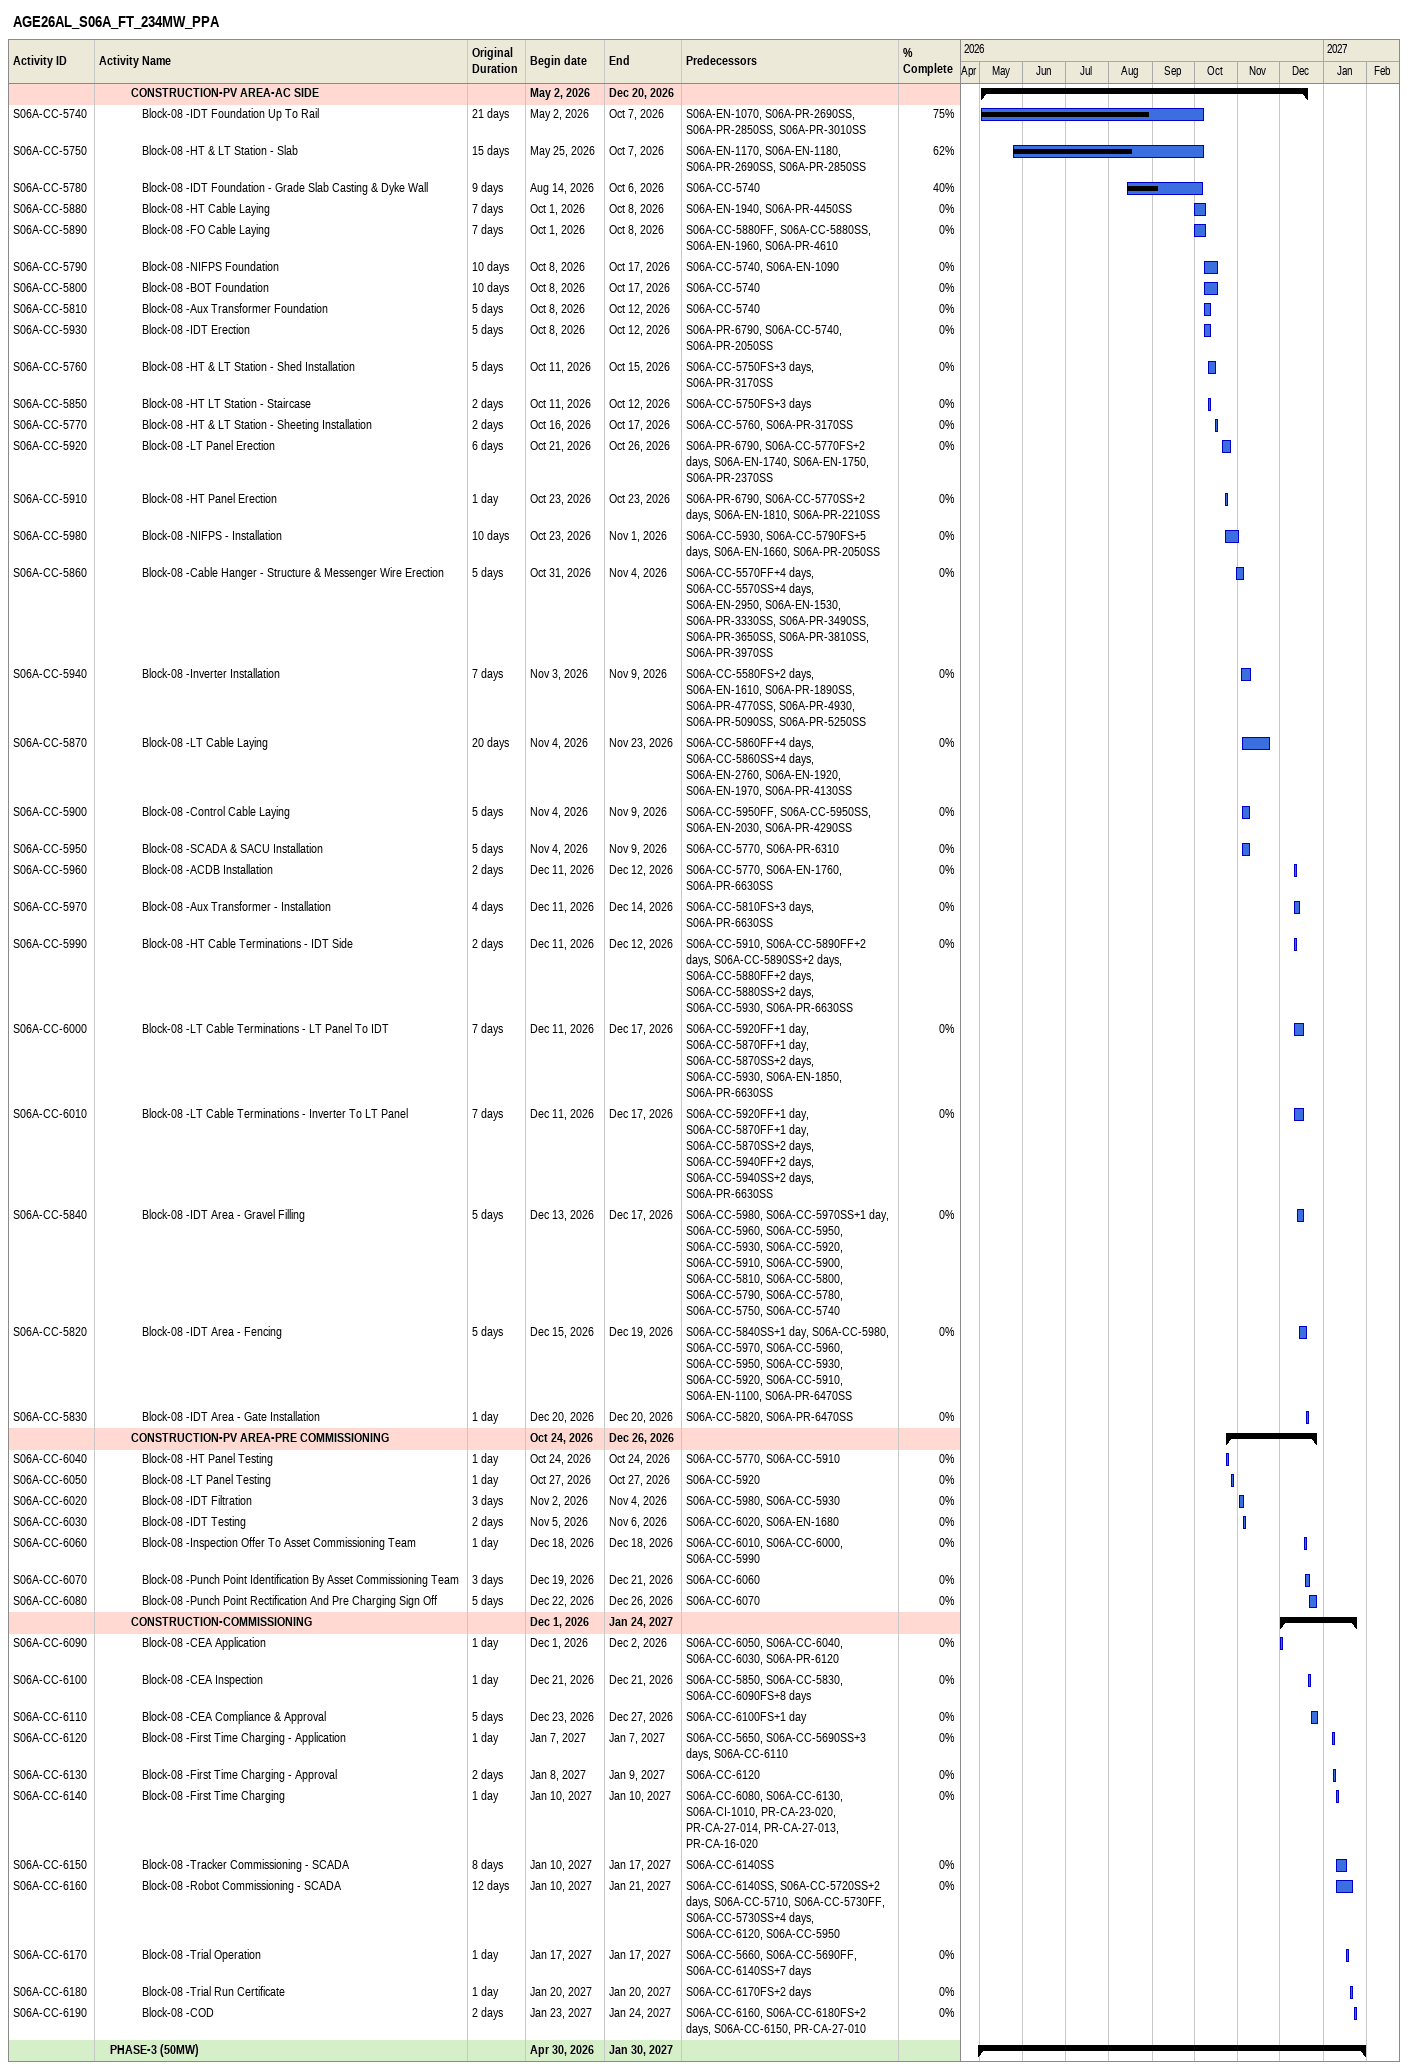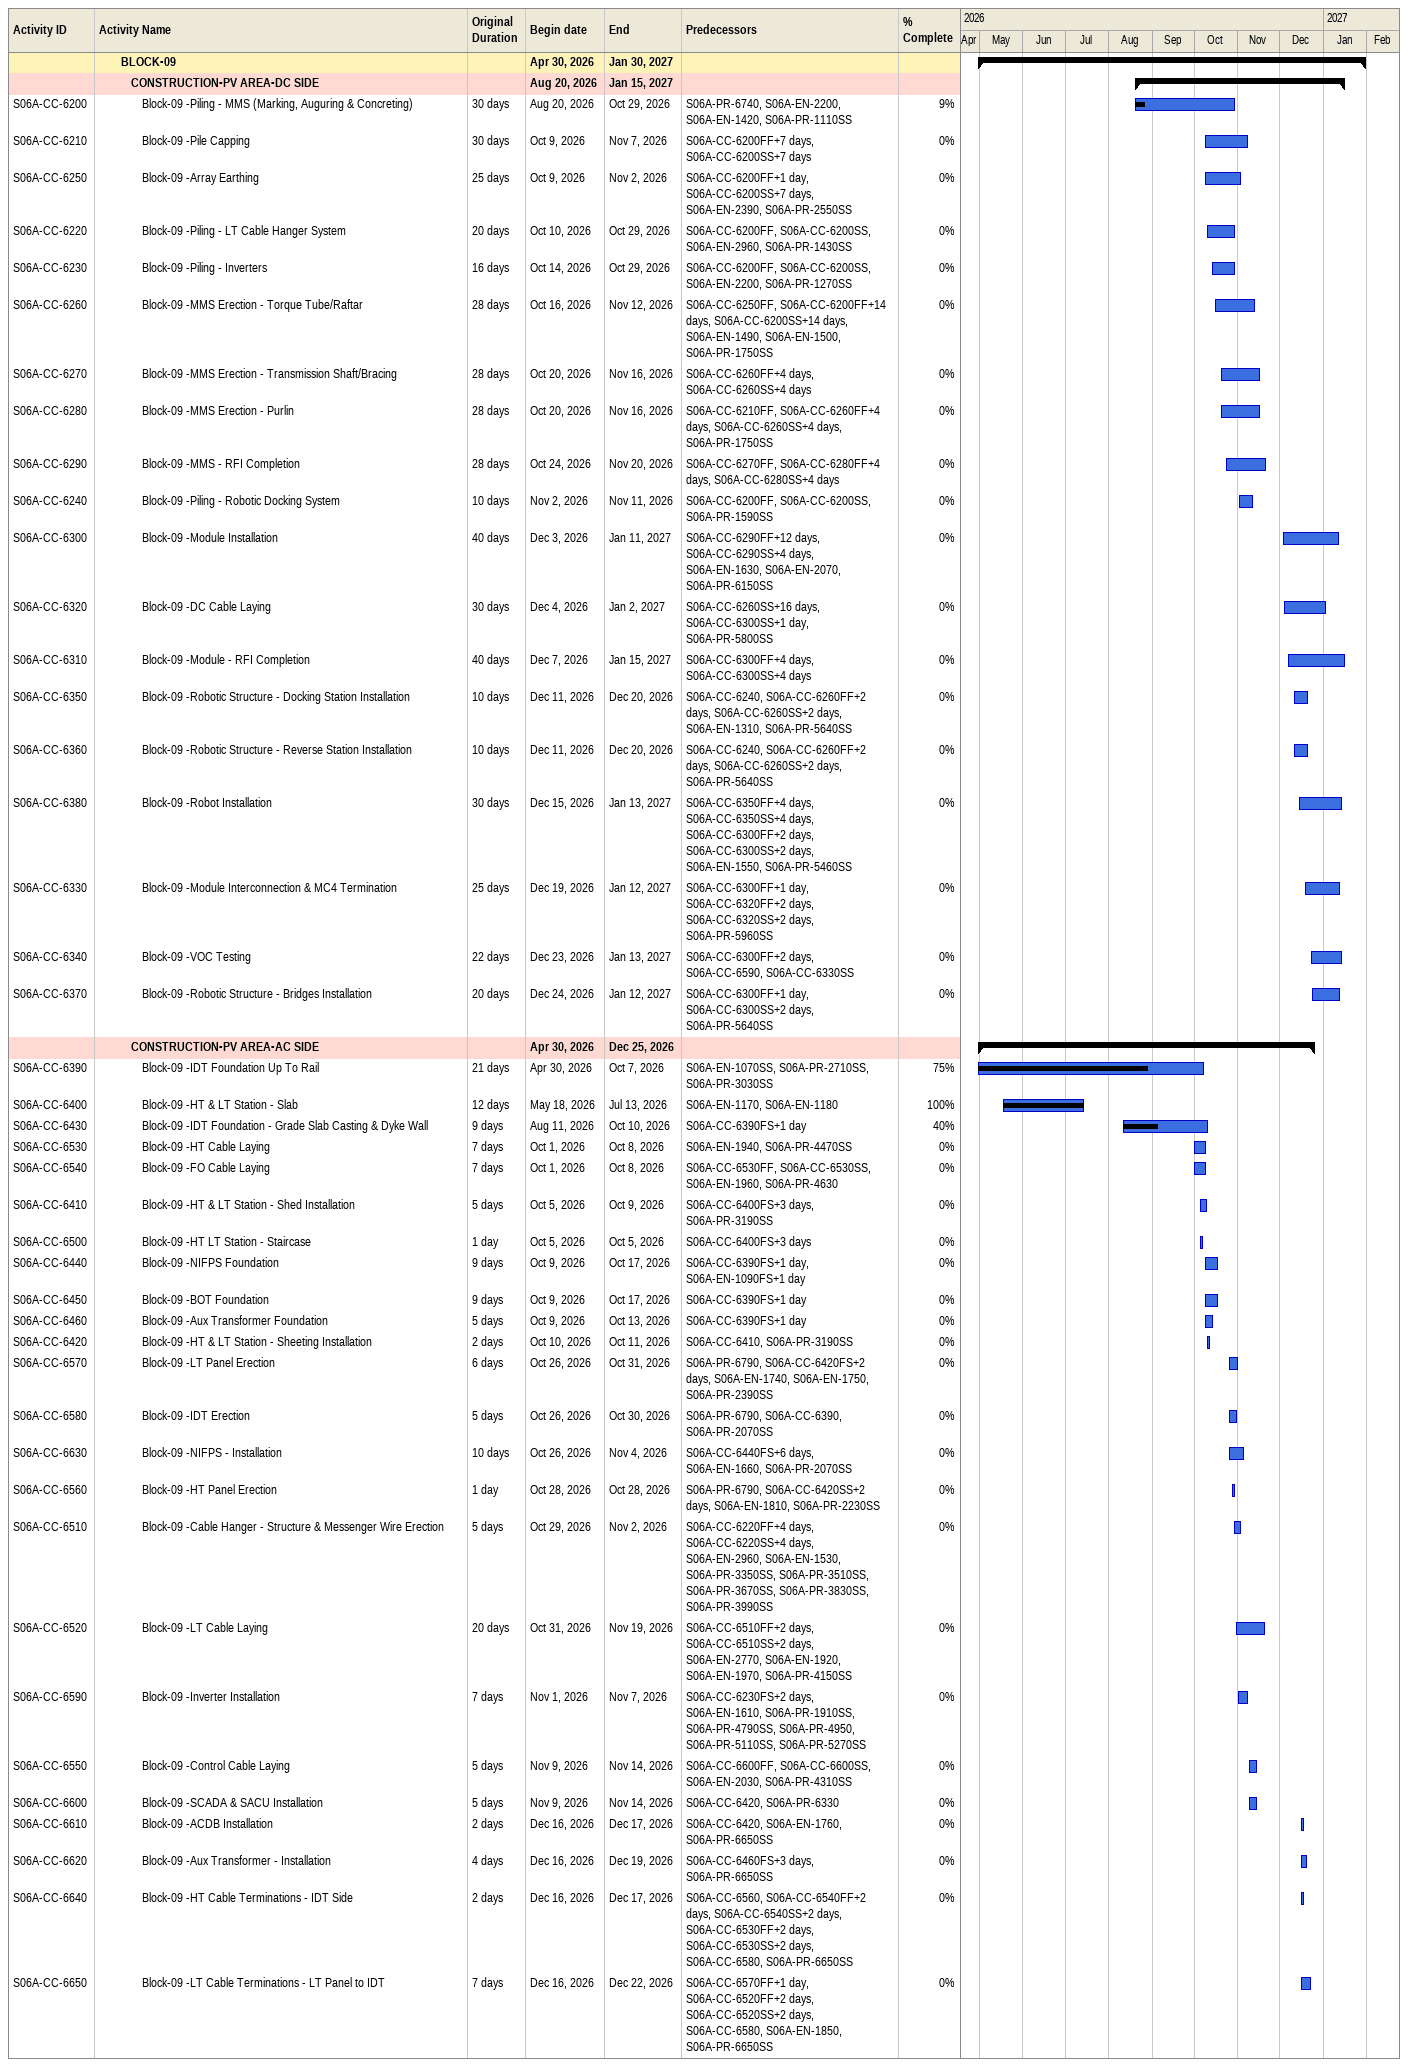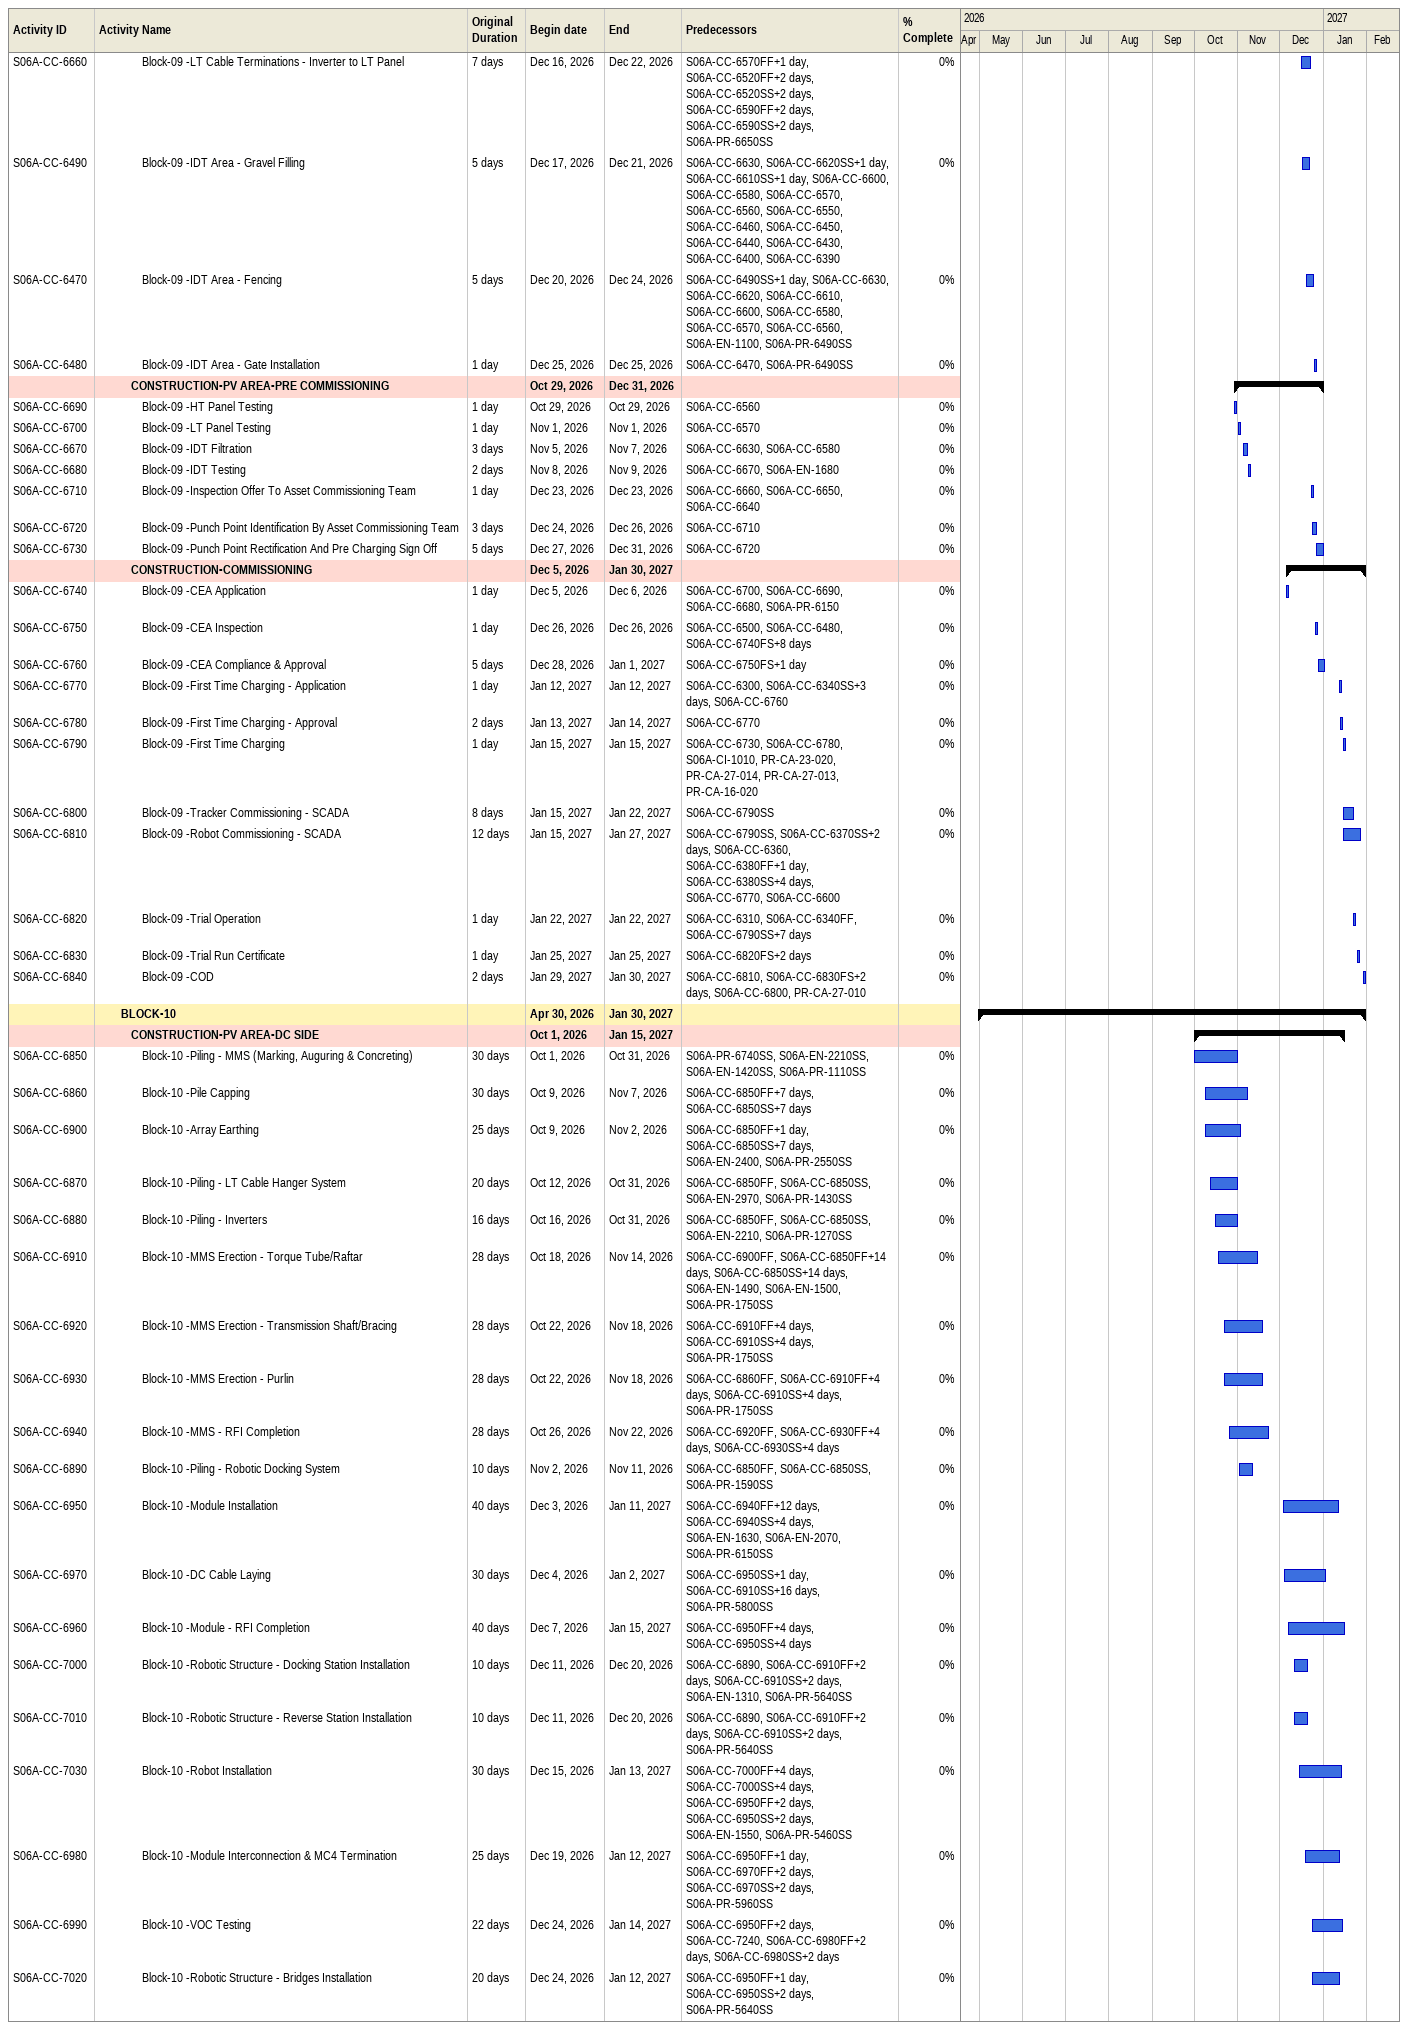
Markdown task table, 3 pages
AGE26AL_S06A_FT_234MW_PPA

| ID | Level | Task | Original duration | Start | Finish | Predecessors | % complete |
|---|---|---|---|---|---|---|---|
|  | 4 | **CONSTRUCTION-PV AREA-AC SIDE** |  | 2026-05-02 | 2026-12-20 |  |  |
| S06A-CC-5740 | 5 | Block-08 -IDT Foundation Up To Rail | 21d | 2026-05-02 | 2026-10-07 | S06A-EN-1070, S06A-PR-2690SS, S06A-PR-2850SS, S06A-PR-3010SS | 75 |
| S06A-CC-5750 | 5 | Block-08 -HT & LT Station - Slab | 15d | 2026-05-25 | 2026-10-07 | S06A-EN-1170, S06A-EN-1180, S06A-PR-2690SS, S06A-PR-2850SS | 62 |
| S06A-CC-5780 | 5 | Block-08 -IDT Foundation - Grade Slab Casting & Dyke Wall | 9d | 2026-08-14 | 2026-10-06 | S06A-CC-5740 | 40 |
| S06A-CC-5880 | 5 | Block-08 -HT Cable Laying | 7d | 2026-10-01 | 2026-10-08 | S06A-EN-1940, S06A-PR-4450SS | 0 |
| S06A-CC-5890 | 5 | Block-08 -FO Cable Laying | 7d | 2026-10-01 | 2026-10-08 | S06A-CC-5880FF, S06A-CC-5880SS, S06A-EN-1960, S06A-PR-4610 | 0 |
| S06A-CC-5790 | 5 | Block-08 -NIFPS Foundation | 10d | 2026-10-08 | 2026-10-17 | S06A-CC-5740, S06A-EN-1090 | 0 |
| S06A-CC-5800 | 5 | Block-08 -BOT Foundation | 10d | 2026-10-08 | 2026-10-17 | S06A-CC-5740 | 0 |
| S06A-CC-5810 | 5 | Block-08 -Aux Transformer Foundation | 5d | 2026-10-08 | 2026-10-12 | S06A-CC-5740 | 0 |
| S06A-CC-5930 | 5 | Block-08 -IDT Erection | 5d | 2026-10-08 | 2026-10-12 | S06A-PR-6790, S06A-CC-5740, S06A-PR-2050SS | 0 |
| S06A-CC-5760 | 5 | Block-08 -HT & LT Station - Shed Installation | 5d | 2026-10-11 | 2026-10-15 | S06A-CC-5750FS+3d, S06A-PR-3170SS | 0 |
| S06A-CC-5850 | 5 | Block-08 -HT LT Station - Staircase | 2d | 2026-10-11 | 2026-10-12 | S06A-CC-5750FS+3d | 0 |
| S06A-CC-5770 | 5 | Block-08 -HT & LT Station - Sheeting Installation | 2d | 2026-10-16 | 2026-10-17 | S06A-CC-5760, S06A-PR-3170SS | 0 |
| S06A-CC-5920 | 5 | Block-08 -LT Panel Erection | 6d | 2026-10-21 | 2026-10-26 | S06A-PR-6790, S06A-CC-5770FS+2d, S06A-EN-1740, S06A-EN-1750, S06A-PR-2370SS | 0 |
| S06A-CC-5910 | 5 | Block-08 -HT Panel Erection | 1d | 2026-10-23 | 2026-10-23 | S06A-PR-6790, S06A-CC-5770SS+2d, S06A-EN-1810, S06A-PR-2210SS | 0 |
| S06A-CC-5980 | 5 | Block-08 -NIFPS - Installation | 10d | 2026-10-23 | 2026-11-01 | S06A-CC-5930, S06A-CC-5790FS+5d, S06A-EN-1660, S06A-PR-2050SS | 0 |
| S06A-CC-5860 | 5 | Block-08 -Cable Hanger - Structure & Messenger Wire Erection | 5d | 2026-10-31 | 2026-11-04 | S06A-CC-5570FF+4d, S06A-CC-5570SS+4d, S06A-EN-2950, S06A-EN-1530, S06A-PR-3330SS, S06A-PR-3490SS, S06A-PR-3650SS, S06A-PR-3810SS, S06A-PR-3970SS | 0 |
| S06A-CC-5940 | 5 | Block-08 -Inverter Installation | 7d | 2026-11-03 | 2026-11-09 | S06A-CC-5580FS+2d, S06A-EN-1610, S06A-PR-1890SS, S06A-PR-4770SS, S06A-PR-4930, S06A-PR-5090SS, S06A-PR-5250SS | 0 |
| S06A-CC-5870 | 5 | Block-08 -LT Cable Laying | 20d | 2026-11-04 | 2026-11-23 | S06A-CC-5860FF+4d, S06A-CC-5860SS+4d, S06A-EN-2760, S06A-EN-1920, S06A-EN-1970, S06A-PR-4130SS | 0 |
| S06A-CC-5900 | 5 | Block-08 -Control Cable Laying | 5d | 2026-11-04 | 2026-11-09 | S06A-CC-5950FF, S06A-CC-5950SS, S06A-EN-2030, S06A-PR-4290SS | 0 |
| S06A-CC-5950 | 5 | Block-08 -SCADA & SACU Installation | 5d | 2026-11-04 | 2026-11-09 | S06A-CC-5770, S06A-PR-6310 | 0 |
| S06A-CC-5960 | 5 | Block-08 -ACDB Installation | 2d | 2026-12-11 | 2026-12-12 | S06A-CC-5770, S06A-EN-1760, S06A-PR-6630SS | 0 |
| S06A-CC-5970 | 5 | Block-08 -Aux Transformer - Installation | 4d | 2026-12-11 | 2026-12-14 | S06A-CC-5810FS+3d, S06A-PR-6630SS | 0 |
| S06A-CC-5990 | 5 | Block-08 -HT Cable Terminations - IDT Side | 2d | 2026-12-11 | 2026-12-12 | S06A-CC-5910, S06A-CC-5890FF+2d, S06A-CC-5890SS+2d, S06A-CC-5880FF+2d, S06A-CC-5880SS+2d, S06A-CC-5930, S06A-PR-6630SS | 0 |
| S06A-CC-6000 | 5 | Block-08 -LT Cable Terminations - LT Panel To IDT | 7d | 2026-12-11 | 2026-12-17 | S06A-CC-5920FF+1d, S06A-CC-5870FF+1d, S06A-CC-5870SS+2d, S06A-CC-5930, S06A-EN-1850, S06A-PR-6630SS | 0 |
| S06A-CC-6010 | 5 | Block-08 -LT Cable Terminations - Inverter To LT Panel | 7d | 2026-12-11 | 2026-12-17 | S06A-CC-5920FF+1d, S06A-CC-5870FF+1d, S06A-CC-5870SS+2d, S06A-CC-5940FF+2d, S06A-CC-5940SS+2d, S06A-PR-6630SS | 0 |
| S06A-CC-5840 | 5 | Block-08 -IDT Area - Gravel Filling | 5d | 2026-12-13 | 2026-12-17 | S06A-CC-5980, S06A-CC-5970SS+1d, S06A-CC-5960, S06A-CC-5950, S06A-CC-5930, S06A-CC-5920, S06A-CC-5910, S06A-CC-5900, S06A-CC-5810, S06A-CC-5800, S06A-CC-5790, S06A-CC-5780, S06A-CC-5750, S06A-CC-5740 | 0 |
| S06A-CC-5820 | 5 | Block-08 -IDT Area - Fencing | 5d | 2026-12-15 | 2026-12-19 | S06A-CC-5840SS+1d, S06A-CC-5980, S06A-CC-5970, S06A-CC-5960, S06A-CC-5950, S06A-CC-5930, S06A-CC-5920, S06A-CC-5910, S06A-EN-1100, S06A-PR-6470SS | 0 |
| S06A-CC-5830 | 5 | Block-08 -IDT Area - Gate Installation | 1d | 2026-12-20 | 2026-12-20 | S06A-CC-5820, S06A-PR-6470SS | 0 |
|  | 4 | **CONSTRUCTION-PV AREA-PRE COMMISSIONING** |  | 2026-10-24 | 2026-12-26 |  |  |
| S06A-CC-6040 | 5 | Block-08 -HT Panel Testing | 1d | 2026-10-24 | 2026-10-24 | S06A-CC-5770, S06A-CC-5910 | 0 |
| S06A-CC-6050 | 5 | Block-08 -LT Panel Testing | 1d | 2026-10-27 | 2026-10-27 | S06A-CC-5920 | 0 |
| S06A-CC-6020 | 5 | Block-08 -IDT Filtration | 3d | 2026-11-02 | 2026-11-04 | S06A-CC-5980, S06A-CC-5930 | 0 |
| S06A-CC-6030 | 5 | Block-08 -IDT Testing | 2d | 2026-11-05 | 2026-11-06 | S06A-CC-6020, S06A-EN-1680 | 0 |
| S06A-CC-6060 | 5 | Block-08 -Inspection Offer To Asset Commissioning Team | 1d | 2026-12-18 | 2026-12-18 | S06A-CC-6010, S06A-CC-6000, S06A-CC-5990 | 0 |
| S06A-CC-6070 | 5 | Block-08 -Punch Point Identification By Asset Commissioning Team | 3d | 2026-12-19 | 2026-12-21 | S06A-CC-6060 | 0 |
| S06A-CC-6080 | 5 | Block-08 -Punch Point Rectification And Pre Charging Sign Off | 5d | 2026-12-22 | 2026-12-26 | S06A-CC-6070 | 0 |
|  | 4 | **CONSTRUCTION-COMMISSIONING** |  | 2026-12-01 | 2027-01-24 |  |  |
| S06A-CC-6090 | 5 | Block-08 -CEA Application | 1d | 2026-12-01 | 2026-12-02 | S06A-CC-6050, S06A-CC-6040, S06A-CC-6030, S06A-PR-6120 | 0 |
| S06A-CC-6100 | 5 | Block-08 -CEA Inspection | 1d | 2026-12-21 | 2026-12-21 | S06A-CC-5850, S06A-CC-5830, S06A-CC-6090FS+8d | 0 |
| S06A-CC-6110 | 5 | Block-08 -CEA Compliance & Approval | 5d | 2026-12-23 | 2026-12-27 | S06A-CC-6100FS+1d | 0 |
| S06A-CC-6120 | 5 | Block-08 -First Time Charging - Application | 1d | 2027-01-07 | 2027-01-07 | S06A-CC-5650, S06A-CC-5690SS+3d, S06A-CC-6110 | 0 |
| S06A-CC-6130 | 5 | Block-08 -First Time Charging - Approval | 2d | 2027-01-08 | 2027-01-09 | S06A-CC-6120 | 0 |
| S06A-CC-6140 | 5 | Block-08 -First Time Charging | 1d | 2027-01-10 | 2027-01-10 | S06A-CC-6080, S06A-CC-6130, S06A-CI-1010, PR-CA-23-020, PR-CA-27-014, PR-CA-27-013, PR-CA-16-020 | 0 |
| S06A-CC-6150 | 5 | Block-08 -Tracker Commissioning - SCADA | 8d | 2027-01-10 | 2027-01-17 | S06A-CC-6140SS | 0 |
| S06A-CC-6160 | 5 | Block-08 -Robot Commissioning - SCADA | 12d | 2027-01-10 | 2027-01-21 | S06A-CC-6140SS, S06A-CC-5720SS+2d, S06A-CC-5710, S06A-CC-5730FF, S06A-CC-5730SS+4d, S06A-CC-6120, S06A-CC-5950 | 0 |
| S06A-CC-6170 | 5 | Block-08 -Trial Operation | 1d | 2027-01-17 | 2027-01-17 | S06A-CC-5660, S06A-CC-5690FF, S06A-CC-6140SS+7d | 0 |
| S06A-CC-6180 | 5 | Block-08 -Trial Run Certificate | 1d | 2027-01-20 | 2027-01-20 | S06A-CC-6170FS+2d | 0 |
| S06A-CC-6190 | 5 | Block-08 -COD | 2d | 2027-01-23 | 2027-01-24 | S06A-CC-6160, S06A-CC-6180FS+2d, S06A-CC-6150, PR-CA-27-010 | 0 |
|  | 2 | **PHASE-3 (50MW)** |  | 2026-04-30 | 2027-01-30 |  |  |
|  | 3 | **BLOCK-09** |  | 2026-04-30 | 2027-01-30 |  |  |
|  | 4 | **CONSTRUCTION-PV AREA-DC SIDE** |  | 2026-08-20 | 2027-01-15 |  |  |
| S06A-CC-6200 | 5 | Block-09 -Piling - MMS (Marking, Auguring & Concreting) | 30d | 2026-08-20 | 2026-10-29 | S06A-PR-6740, S06A-EN-2200, S06A-EN-1420, S06A-PR-1110SS | 9 |
| S06A-CC-6210 | 5 | Block-09 -Pile Capping | 30d | 2026-10-09 | 2026-11-07 | S06A-CC-6200FF+7d, S06A-CC-6200SS+7d | 0 |
| S06A-CC-6250 | 5 | Block-09 -Array Earthing | 25d | 2026-10-09 | 2026-11-02 | S06A-CC-6200FF+1d, S06A-CC-6200SS+7d, S06A-EN-2390, S06A-PR-2550SS | 0 |
| S06A-CC-6220 | 5 | Block-09 -Piling - LT Cable Hanger System | 20d | 2026-10-10 | 2026-10-29 | S06A-CC-6200FF, S06A-CC-6200SS, S06A-EN-2960, S06A-PR-1430SS | 0 |
| S06A-CC-6230 | 5 | Block-09 -Piling - Inverters | 16d | 2026-10-14 | 2026-10-29 | S06A-CC-6200FF, S06A-CC-6200SS, S06A-EN-2200, S06A-PR-1270SS | 0 |
| S06A-CC-6260 | 5 | Block-09 -MMS Erection - Torque Tube/Raftar | 28d | 2026-10-16 | 2026-11-12 | S06A-CC-6250FF, S06A-CC-6200FF+14d, S06A-CC-6200SS+14d, S06A-EN-1490, S06A-EN-1500, S06A-PR-1750SS | 0 |
| S06A-CC-6270 | 5 | Block-09 -MMS Erection - Transmission Shaft/Bracing | 28d | 2026-10-20 | 2026-11-16 | S06A-CC-6260FF+4d, S06A-CC-6260SS+4d | 0 |
| S06A-CC-6280 | 5 | Block-09 -MMS Erection - Purlin | 28d | 2026-10-20 | 2026-11-16 | S06A-CC-6210FF, S06A-CC-6260FF+4d, S06A-CC-6260SS+4d, S06A-PR-1750SS | 0 |
| S06A-CC-6290 | 5 | Block-09 -MMS - RFI Completion | 28d | 2026-10-24 | 2026-11-20 | S06A-CC-6270FF, S06A-CC-6280FF+4d, S06A-CC-6280SS+4d | 0 |
| S06A-CC-6240 | 5 | Block-09 -Piling - Robotic Docking System | 10d | 2026-11-02 | 2026-11-11 | S06A-CC-6200FF, S06A-CC-6200SS, S06A-PR-1590SS | 0 |
| S06A-CC-6300 | 5 | Block-09 -Module Installation | 40d | 2026-12-03 | 2027-01-11 | S06A-CC-6290FF+12d, S06A-CC-6290SS+4d, S06A-EN-1630, S06A-EN-2070, S06A-PR-6150SS | 0 |
| S06A-CC-6320 | 5 | Block-09 -DC Cable Laying | 30d | 2026-12-04 | 2027-01-02 | S06A-CC-6260SS+16d, S06A-CC-6300SS+1d, S06A-PR-5800SS | 0 |
| S06A-CC-6310 | 5 | Block-09 -Module - RFI Completion | 40d | 2026-12-07 | 2027-01-15 | S06A-CC-6300FF+4d, S06A-CC-6300SS+4d | 0 |
| S06A-CC-6350 | 5 | Block-09 -Robotic Structure - Docking Station Installation | 10d | 2026-12-11 | 2026-12-20 | S06A-CC-6240, S06A-CC-6260FF+2d, S06A-CC-6260SS+2d, S06A-EN-1310, S06A-PR-5640SS | 0 |
| S06A-CC-6360 | 5 | Block-09 -Robotic Structure - Reverse Station Installation | 10d | 2026-12-11 | 2026-12-20 | S06A-CC-6240, S06A-CC-6260FF+2d, S06A-CC-6260SS+2d, S06A-PR-5640SS | 0 |
| S06A-CC-6380 | 5 | Block-09 -Robot Installation | 30d | 2026-12-15 | 2027-01-13 | S06A-CC-6350FF+4d, S06A-CC-6350SS+4d, S06A-CC-6300FF+2d, S06A-CC-6300SS+2d, S06A-EN-1550, S06A-PR-5460SS | 0 |
| S06A-CC-6330 | 5 | Block-09 -Module Interconnection & MC4 Termination | 25d | 2026-12-19 | 2027-01-12 | S06A-CC-6300FF+1d, S06A-CC-6320FF+2d, S06A-CC-6320SS+2d, S06A-PR-5960SS | 0 |
| S06A-CC-6340 | 5 | Block-09 -VOC Testing | 22d | 2026-12-23 | 2027-01-13 | S06A-CC-6300FF+2d, S06A-CC-6590, S06A-CC-6330SS | 0 |
| S06A-CC-6370 | 5 | Block-09 -Robotic Structure - Bridges Installation | 20d | 2026-12-24 | 2027-01-12 | S06A-CC-6300FF+1d, S06A-CC-6300SS+2d, S06A-PR-5640SS | 0 |
|  | 4 | **CONSTRUCTION-PV AREA-AC SIDE** |  | 2026-04-30 | 2026-12-25 |  |  |
| S06A-CC-6390 | 5 | Block-09 -IDT Foundation Up To Rail | 21d | 2026-04-30 | 2026-10-07 | S06A-EN-1070SS, S06A-PR-2710SS, S06A-PR-3030SS | 75 |
| S06A-CC-6400 | 5 | Block-09 -HT & LT Station - Slab | 12d | 2026-05-18 | 2026-07-13 | S06A-EN-1170, S06A-EN-1180 | 100 |
| S06A-CC-6430 | 5 | Block-09 -IDT Foundation - Grade Slab Casting & Dyke Wall | 9d | 2026-08-11 | 2026-10-10 | S06A-CC-6390FS+1d | 40 |
| S06A-CC-6530 | 5 | Block-09 -HT Cable Laying | 7d | 2026-10-01 | 2026-10-08 | S06A-EN-1940, S06A-PR-4470SS | 0 |
| S06A-CC-6540 | 5 | Block-09 -FO Cable Laying | 7d | 2026-10-01 | 2026-10-08 | S06A-CC-6530FF, S06A-CC-6530SS, S06A-EN-1960, S06A-PR-4630 | 0 |
| S06A-CC-6410 | 5 | Block-09 -HT & LT Station - Shed Installation | 5d | 2026-10-05 | 2026-10-09 | S06A-CC-6400FS+3d, S06A-PR-3190SS | 0 |
| S06A-CC-6500 | 5 | Block-09 -HT LT Station - Staircase | 1d | 2026-10-05 | 2026-10-05 | S06A-CC-6400FS+3d | 0 |
| S06A-CC-6440 | 5 | Block-09 -NIFPS Foundation | 9d | 2026-10-09 | 2026-10-17 | S06A-CC-6390FS+1d, S06A-EN-1090FS+1d | 0 |
| S06A-CC-6450 | 5 | Block-09 -BOT Foundation | 9d | 2026-10-09 | 2026-10-17 | S06A-CC-6390FS+1d | 0 |
| S06A-CC-6460 | 5 | Block-09 -Aux Transformer Foundation | 5d | 2026-10-09 | 2026-10-13 | S06A-CC-6390FS+1d | 0 |
| S06A-CC-6420 | 5 | Block-09 -HT & LT Station - Sheeting Installation | 2d | 2026-10-10 | 2026-10-11 | S06A-CC-6410, S06A-PR-3190SS | 0 |
| S06A-CC-6570 | 5 | Block-09 -LT Panel Erection | 6d | 2026-10-26 | 2026-10-31 | S06A-PR-6790, S06A-CC-6420FS+2d, S06A-EN-1740, S06A-EN-1750, S06A-PR-2390SS | 0 |
| S06A-CC-6580 | 5 | Block-09 -IDT Erection | 5d | 2026-10-26 | 2026-10-30 | S06A-PR-6790, S06A-CC-6390, S06A-PR-2070SS | 0 |
| S06A-CC-6630 | 5 | Block-09 -NIFPS - Installation | 10d | 2026-10-26 | 2026-11-04 | S06A-CC-6440FS+6d, S06A-EN-1660, S06A-PR-2070SS | 0 |
| S06A-CC-6560 | 5 | Block-09 -HT Panel Erection | 1d | 2026-10-28 | 2026-10-28 | S06A-PR-6790, S06A-CC-6420SS+2d, S06A-EN-1810, S06A-PR-2230SS | 0 |
| S06A-CC-6510 | 5 | Block-09 -Cable Hanger - Structure & Messenger Wire Erection | 5d | 2026-10-29 | 2026-11-02 | S06A-CC-6220FF+4d, S06A-CC-6220SS+4d, S06A-EN-2960, S06A-EN-1530, S06A-PR-3350SS, S06A-PR-3510SS, S06A-PR-3670SS, S06A-PR-3830SS, S06A-PR-3990SS | 0 |
| S06A-CC-6520 | 5 | Block-09 -LT Cable Laying | 20d | 2026-10-31 | 2026-11-19 | S06A-CC-6510FF+2d, S06A-CC-6510SS+2d, S06A-EN-2770, S06A-EN-1920, S06A-EN-1970, S06A-PR-4150SS | 0 |
| S06A-CC-6590 | 5 | Block-09 -Inverter Installation | 7d | 2026-11-01 | 2026-11-07 | S06A-CC-6230FS+2d, S06A-EN-1610, S06A-PR-1910SS, S06A-PR-4790SS, S06A-PR-4950, S06A-PR-5110SS, S06A-PR-5270SS | 0 |
| S06A-CC-6550 | 5 | Block-09 -Control Cable Laying | 5d | 2026-11-09 | 2026-11-14 | S06A-CC-6600FF, S06A-CC-6600SS, S06A-EN-2030, S06A-PR-4310SS | 0 |
| S06A-CC-6600 | 5 | Block-09 -SCADA & SACU Installation | 5d | 2026-11-09 | 2026-11-14 | S06A-CC-6420, S06A-PR-6330 | 0 |
| S06A-CC-6610 | 5 | Block-09 -ACDB Installation | 2d | 2026-12-16 | 2026-12-17 | S06A-CC-6420, S06A-EN-1760, S06A-PR-6650SS | 0 |
| S06A-CC-6620 | 5 | Block-09 -Aux Transformer - Installation | 4d | 2026-12-16 | 2026-12-19 | S06A-CC-6460FS+3d, S06A-PR-6650SS | 0 |
| S06A-CC-6640 | 5 | Block-09 -HT Cable Terminations - IDT Side | 2d | 2026-12-16 | 2026-12-17 | S06A-CC-6560, S06A-CC-6540FF+2d, S06A-CC-6540SS+2d, S06A-CC-6530FF+2d, S06A-CC-6530SS+2d, S06A-CC-6580, S06A-PR-6650SS | 0 |
| S06A-CC-6650 | 5 | Block-09 -LT Cable Terminations - LT Panel to IDT | 7d | 2026-12-16 | 2026-12-22 | S06A-CC-6570FF+1d, S06A-CC-6520FF+2d, S06A-CC-6520SS+2d, S06A-CC-6580, S06A-EN-1850, S06A-PR-6650SS | 0 |
| S06A-CC-6660 | 5 | Block-09 -LT Cable Terminations - Inverter to LT Panel | 7d | 2026-12-16 | 2026-12-22 | S06A-CC-6570FF+1d, S06A-CC-6520FF+2d, S06A-CC-6520SS+2d, S06A-CC-6590FF+2d, S06A-CC-6590SS+2d, S06A-PR-6650SS | 0 |
| S06A-CC-6490 | 5 | Block-09 -IDT Area - Gravel Filling | 5d | 2026-12-17 | 2026-12-21 | S06A-CC-6630, S06A-CC-6620SS+1d, S06A-CC-6610SS+1d, S06A-CC-6600, S06A-CC-6580, S06A-CC-6570, S06A-CC-6560, S06A-CC-6550, S06A-CC-6460, S06A-CC-6450, S06A-CC-6440, S06A-CC-6430, S06A-CC-6400, S06A-CC-6390 | 0 |
| S06A-CC-6470 | 5 | Block-09 -IDT Area - Fencing | 5d | 2026-12-20 | 2026-12-24 | S06A-CC-6490SS+1d, S06A-CC-6630, S06A-CC-6620, S06A-CC-6610, S06A-CC-6600, S06A-CC-6580, S06A-CC-6570, S06A-CC-6560, S06A-EN-1100, S06A-PR-6490SS | 0 |
| S06A-CC-6480 | 5 | Block-09 -IDT Area - Gate Installation | 1d | 2026-12-25 | 2026-12-25 | S06A-CC-6470, S06A-PR-6490SS | 0 |
|  | 4 | **CONSTRUCTION-PV AREA-PRE COMMISSIONING** |  | 2026-10-29 | 2026-12-31 |  |  |
| S06A-CC-6690 | 5 | Block-09 -HT Panel Testing | 1d | 2026-10-29 | 2026-10-29 | S06A-CC-6560 | 0 |
| S06A-CC-6700 | 5 | Block-09 -LT Panel Testing | 1d | 2026-11-01 | 2026-11-01 | S06A-CC-6570 | 0 |
| S06A-CC-6670 | 5 | Block-09 -IDT Filtration | 3d | 2026-11-05 | 2026-11-07 | S06A-CC-6630, S06A-CC-6580 | 0 |
| S06A-CC-6680 | 5 | Block-09 -IDT Testing | 2d | 2026-11-08 | 2026-11-09 | S06A-CC-6670, S06A-EN-1680 | 0 |
| S06A-CC-6710 | 5 | Block-09 -Inspection Offer To Asset Commissioning Team | 1d | 2026-12-23 | 2026-12-23 | S06A-CC-6660, S06A-CC-6650, S06A-CC-6640 | 0 |
| S06A-CC-6720 | 5 | Block-09 -Punch Point Identification By Asset Commissioning Team | 3d | 2026-12-24 | 2026-12-26 | S06A-CC-6710 | 0 |
| S06A-CC-6730 | 5 | Block-09 -Punch Point Rectification And Pre Charging Sign Off | 5d | 2026-12-27 | 2026-12-31 | S06A-CC-6720 | 0 |
|  | 4 | **CONSTRUCTION-COMMISSIONING** |  | 2026-12-05 | 2027-01-30 |  |  |
| S06A-CC-6740 | 5 | Block-09 -CEA Application | 1d | 2026-12-05 | 2026-12-06 | S06A-CC-6700, S06A-CC-6690, S06A-CC-6680, S06A-PR-6150 | 0 |
| S06A-CC-6750 | 5 | Block-09 -CEA Inspection | 1d | 2026-12-26 | 2026-12-26 | S06A-CC-6500, S06A-CC-6480, S06A-CC-6740FS+8d | 0 |
| S06A-CC-6760 | 5 | Block-09 -CEA Compliance & Approval | 5d | 2026-12-28 | 2027-01-01 | S06A-CC-6750FS+1d | 0 |
| S06A-CC-6770 | 5 | Block-09 -First Time Charging - Application | 1d | 2027-01-12 | 2027-01-12 | S06A-CC-6300, S06A-CC-6340SS+3d, S06A-CC-6760 | 0 |
| S06A-CC-6780 | 5 | Block-09 -First Time Charging - Approval | 2d | 2027-01-13 | 2027-01-14 | S06A-CC-6770 | 0 |
| S06A-CC-6790 | 5 | Block-09 -First Time Charging | 1d | 2027-01-15 | 2027-01-15 | S06A-CC-6730, S06A-CC-6780, S06A-CI-1010, PR-CA-23-020, PR-CA-27-014, PR-CA-27-013, PR-CA-16-020 | 0 |
| S06A-CC-6800 | 5 | Block-09 -Tracker Commissioning - SCADA | 8d | 2027-01-15 | 2027-01-22 | S06A-CC-6790SS | 0 |
| S06A-CC-6810 | 5 | Block-09 -Robot Commissioning - SCADA | 12d | 2027-01-15 | 2027-01-27 | S06A-CC-6790SS, S06A-CC-6370SS+2d, S06A-CC-6360, S06A-CC-6380FF+1d, S06A-CC-6380SS+4d, S06A-CC-6770, S06A-CC-6600 | 0 |
| S06A-CC-6820 | 5 | Block-09 -Trial Operation | 1d | 2027-01-22 | 2027-01-22 | S06A-CC-6310, S06A-CC-6340FF, S06A-CC-6790SS+7d | 0 |
| S06A-CC-6830 | 5 | Block-09 -Trial Run Certificate | 1d | 2027-01-25 | 2027-01-25 | S06A-CC-6820FS+2d | 0 |
| S06A-CC-6840 | 5 | Block-09 -COD | 2d | 2027-01-29 | 2027-01-30 | S06A-CC-6810, S06A-CC-6830FS+2d, S06A-CC-6800, PR-CA-27-010 | 0 |
|  | 3 | **BLOCK-10** |  | 2026-04-30 | 2027-01-30 |  |  |
|  | 4 | **CONSTRUCTION-PV AREA-DC SIDE** |  | 2026-10-01 | 2027-01-15 |  |  |
| S06A-CC-6850 | 5 | Block-10 -Piling - MMS (Marking, Auguring & Concreting) | 30d | 2026-10-01 | 2026-10-31 | S06A-PR-6740SS, S06A-EN-2210SS, S06A-EN-1420SS, S06A-PR-1110SS | 0 |
| S06A-CC-6860 | 5 | Block-10 -Pile Capping | 30d | 2026-10-09 | 2026-11-07 | S06A-CC-6850FF+7d, S06A-CC-6850SS+7d | 0 |
| S06A-CC-6900 | 5 | Block-10 -Array Earthing | 25d | 2026-10-09 | 2026-11-02 | S06A-CC-6850FF+1d, S06A-CC-6850SS+7d, S06A-EN-2400, S06A-PR-2550SS | 0 |
| S06A-CC-6870 | 5 | Block-10 -Piling - LT Cable Hanger System | 20d | 2026-10-12 | 2026-10-31 | S06A-CC-6850FF, S06A-CC-6850SS, S06A-EN-2970, S06A-PR-1430SS | 0 |
| S06A-CC-6880 | 5 | Block-10 -Piling - Inverters | 16d | 2026-10-16 | 2026-10-31 | S06A-CC-6850FF, S06A-CC-6850SS, S06A-EN-2210, S06A-PR-1270SS | 0 |
| S06A-CC-6910 | 5 | Block-10 -MMS Erection - Torque Tube/Raftar | 28d | 2026-10-18 | 2026-11-14 | S06A-CC-6900FF, S06A-CC-6850FF+14d, S06A-CC-6850SS+14d, S06A-EN-1490, S06A-EN-1500, S06A-PR-1750SS | 0 |
| S06A-CC-6920 | 5 | Block-10 -MMS Erection - Transmission Shaft/Bracing | 28d | 2026-10-22 | 2026-11-18 | S06A-CC-6910FF+4d, S06A-CC-6910SS+4d, S06A-PR-1750SS | 0 |
| S06A-CC-6930 | 5 | Block-10 -MMS Erection - Purlin | 28d | 2026-10-22 | 2026-11-18 | S06A-CC-6860FF, S06A-CC-6910FF+4d, S06A-CC-6910SS+4d, S06A-PR-1750SS | 0 |
| S06A-CC-6940 | 5 | Block-10 -MMS - RFI Completion | 28d | 2026-10-26 | 2026-11-22 | S06A-CC-6920FF, S06A-CC-6930FF+4d, S06A-CC-6930SS+4d | 0 |
| S06A-CC-6890 | 5 | Block-10 -Piling - Robotic Docking System | 10d | 2026-11-02 | 2026-11-11 | S06A-CC-6850FF, S06A-CC-6850SS, S06A-PR-1590SS | 0 |
| S06A-CC-6950 | 5 | Block-10 -Module Installation | 40d | 2026-12-03 | 2027-01-11 | S06A-CC-6940FF+12d, S06A-CC-6940SS+4d, S06A-EN-1630, S06A-EN-2070, S06A-PR-6150SS | 0 |
| S06A-CC-6970 | 5 | Block-10 -DC Cable Laying | 30d | 2026-12-04 | 2027-01-02 | S06A-CC-6950SS+1d, S06A-CC-6910SS+16d, S06A-PR-5800SS | 0 |
| S06A-CC-6960 | 5 | Block-10 -Module - RFI Completion | 40d | 2026-12-07 | 2027-01-15 | S06A-CC-6950FF+4d, S06A-CC-6950SS+4d | 0 |
| S06A-CC-7000 | 5 | Block-10 -Robotic Structure - Docking Station Installation | 10d | 2026-12-11 | 2026-12-20 | S06A-CC-6890, S06A-CC-6910FF+2d, S06A-CC-6910SS+2d, S06A-EN-1310, S06A-PR-5640SS | 0 |
| S06A-CC-7010 | 5 | Block-10 -Robotic Structure - Reverse Station Installation | 10d | 2026-12-11 | 2026-12-20 | S06A-CC-6890, S06A-CC-6910FF+2d, S06A-CC-6910SS+2d, S06A-PR-5640SS | 0 |
| S06A-CC-7030 | 5 | Block-10 -Robot Installation | 30d | 2026-12-15 | 2027-01-13 | S06A-CC-7000FF+4d, S06A-CC-7000SS+4d, S06A-CC-6950FF+2d, S06A-CC-6950SS+2d, S06A-EN-1550, S06A-PR-5460SS | 0 |
| S06A-CC-6980 | 5 | Block-10 -Module Interconnection & MC4 Termination | 25d | 2026-12-19 | 2027-01-12 | S06A-CC-6950FF+1d, S06A-CC-6970FF+2d, S06A-CC-6970SS+2d, S06A-PR-5960SS | 0 |
| S06A-CC-6990 | 5 | Block-10 -VOC Testing | 22d | 2026-12-24 | 2027-01-14 | S06A-CC-6950FF+2d, S06A-CC-7240, S06A-CC-6980FF+2d, S06A-CC-6980SS+2d | 0 |
| S06A-CC-7020 | 5 | Block-10 -Robotic Structure - Bridges Installation | 20d | 2026-12-24 | 2027-01-12 | S06A-CC-6950FF+1d, S06A-CC-6950SS+2d, S06A-PR-5640SS | 0 |
